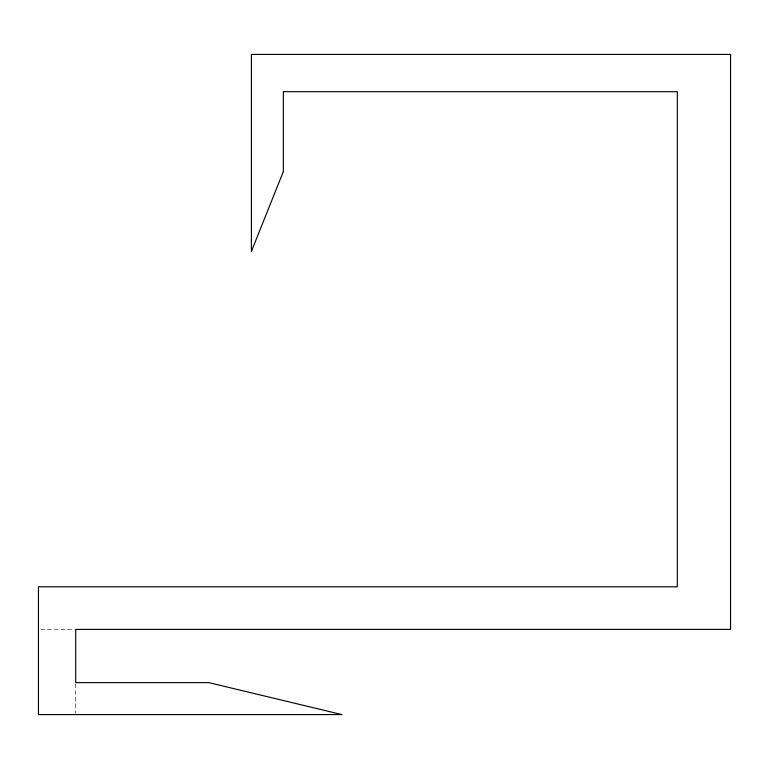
<?xml version="1.0" encoding="UTF-8"?>
<svg xmlns="http://www.w3.org/2000/svg" width="769" height="769" viewBox="0 0 769 769"><rect width="100%" height="100%" fill="white"/><g stroke="black" fill="none" stroke-linecap="round" stroke-linejoin="round"><path stroke-width="0.58" stroke-dasharray="3.85 2.88" d="M40.776 629.398L74.555 629.398M75.718 683.814L75.718 713.392"/><path stroke-width="1.15" d="M283.348 171.545L251.405 251.405L251.405 54.426L730.55 54.426L730.55 629.398L75.718 629.398L75.718 682.632L208.812 682.632L341.907 714.574L38.45 714.574L38.45 586.805L677.316 586.805L677.316 91.684L283.348 91.684L283.348 171.545"/></g></svg>
